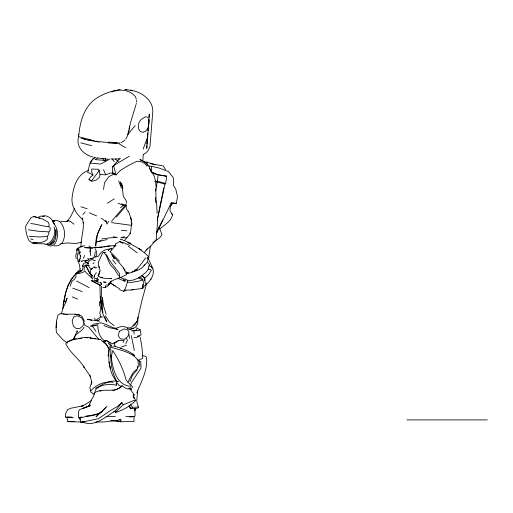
<?xml version="1.0" encoding="UTF-8"?>
<svg xmlns="http://www.w3.org/2000/svg" width="513" height="513" viewBox="0 0 513 513"><rect width="100%" height="100%" fill="white"/><g stroke="black" fill="none" stroke-linecap="round" stroke-linejoin="round"><path stroke-width="0.77" d="M101.568 286.216L101.542 296.552L102.799 305.902M155.003 181.519L165 184.058L165.699 183.487L166.667 176.446L154.791 173.913L151.553 171.996L151.611 166.308L149.482 166.148L147.257 165.013L146.962 162.076L143.993 161.909M47.158 236.095L47.151 236.525L39.148 236.955L29.055 236.275M144.685 280.585L144.717 278.2L143.602 276.481L141.594 275.827C137.471 278.578 132.501 281.425 127.186 280.156L125.364 278.918L124.024 279.098L119.426 277.084M146.814 145.628L146.763 148.546L148.95 120.177M121.498 203.789L126.23 205.559L126.172 208.355L127.66 210.952L128.757 211.722M98.034 279.341L97.733 280.771L96.277 281.47L98.034 279.341L97.65 281.804M56.456 321.292L56.231 327.499L56.456 321.292L57.918 315.2L60.912 313.366C67.787 315.444 75.584 312.346 81.913 316.335L83.965 320.144L84.177 321.58M77.425 259.847L77.495 255.448L76.463 250.004L76.963 249.183L78.027 248.914L77.963 250.947L76.963 249.183L77.784 248.516L78.649 248.754M157.754 219.609L156.189 239.751L151.604 245.195L146.263 250.055M138.01 316.957L137.734 323.594L135.804 326.813L133.835 328.179L129.385 329.776M138.459 407.579L136.727 401.32L137.638 390.508M56.385 322.959L56.09 328.698L56.462 332.636L63.272 340.1L67.613 343.017M84.196 247.465L90.269 247.599L90.307 246.785L88.999 245.855M62.913 308.428C63.984 295.603 67.594 282.182 76.738 272.666M142.813 160.967L143.281 154.342M127.673 280.451C127.038 284.189 125.685 288.043 123.845 291.358L119.882 289.794L119.311 288.639L110.141 282.996M169.983 210.92L170.329 206.373L172.439 203.347L170.938 203.199M165.699 183.487L157.523 181.198L158.042 174.465M78.758 136.317C75.34 146.712 83.741 154.836 93.161 157.081M67.062 416.877L72.064 417.172L70.454 417.627L66.523 417.435L65.452 416.947L65.767 413.106L67.78 409.56L70.897 408.233L83.343 405.725L81.375 406.251L85.844 404.173L91.68 400.416M147 143.294L147.321 139.395M147.507 137.061L147.821 133.162M148.013 130.828L148.328 126.935M148.52 124.595L149.366 114.13L148.764 117.464M91.724 383.044L91.833 381.736L89.897 387.648L90.923 392.137L93.744 393.965M118.638 381.409L117.054 381.743C111.468 372.342 110.244 360.767 110.911 350.052L109.506 346.717C119.33 350.187 131.11 351.36 137.933 360.062L138.337 364.788L137.272 368.885L133.309 372.335L129.526 378.799L127.974 382.717L126.378 380.204M90.006 251.921L90.359 248.234L85.966 247.811M49.043 225.637L49.158 224.399L48.113 222.155L42.496 218.916L33.82 216.55L31.043 217.647L26.054 225.387L25.65 226.996C25.849 231.664 26.785 235.839 28.747 240.142C32.216 245.156 39.738 243.245 44.99 243.925M129.096 406.508L130.392 408.707L135.509 408.515L134.951 408.675L134.727 410.913L135.509 408.515L137.644 408.072M146.968 144.102L147.75 136.484L143.127 149.129M124.717 290.05L130.828 290.069L142.133 288.434L142.55 284.503M108.083 355.996L108.352 353.726M141.594 275.827C144.929 273.16 149.245 270.466 148.725 265.587L151.226 266.657L152.547 267.78L153.098 269.113M137.24 320.259L137.426 318.874M157.196 181.948L155.625 191.054M103.543 189.477L104.543 182.705L108.846 176.664L114.579 173.792L115.976 174.939L120.523 170.303L129.077 165.154L136.965 161.223L141.691 161.755L145.666 164.211L146.859 166.225M127.634 281.451L127.557 281.977L130.462 282.509L138.112 281.336L142.986 279.88L143.569 285.305L142.133 288.434M78.867 134.938C80.054 120.408 84.921 104.832 98.284 97.13C109.186 90.897 125.666 85.414 135.368 96.566L136.285 99.041M165 184.058L157.247 220.34M150.418 246.003L148.61 258.296L147.18 258.148M173.054 203.36L176.312 203.443L177.485 196.607L175.792 189.175L173.593 185.68L173.426 177.953L168.559 171.592L159.267 168.097L151.611 166.308M76.193 253.512L75.725 256.179L76.225 258.623M149.386 265.926L149.597 264.708L147.776 262.585M64.061 301.58L64.343 300.015M64.625 298.444L65.613 292.955L67.953 285.44L71.262 279.463M95.347 251.71L94.514 255.961L93.533 257.802L92.013 258.251M100.029 174.516L99.503 177.267L96.284 180.005L92.917 181.14L91.224 181.057L88.935 179.447L90.698 176.838L92.975 175.17L91.724 172.124L91.763 169.04L98.611 169.303L100.029 174.516L105.781 174.83L110.494 172.984L114.579 173.792M163.743 187.905L157.305 219.564M95.29 157.363C89.57 160.486 89.076 166.981 87.755 172.644L89.999 173.202L92.975 175.17M125.826 138.818A10.638 9.388 -73.3 0 0 127.852 134.284L128.622 130.68M128.93 129.244L130.302 123.684M128.256 134.38L129.847 126.429M133.066 396.78L134.278 394.843L129.783 388.623L127.808 389.021L124.896 387.866L122.1 385.693C114.784 394.119 102.683 386.937 94.366 392.952L93.699 396.087L91.301 400.153L89.204 405.232M79.855 261.168L78.861 261.111L78.822 259.95L79.714 260.149L80.073 258.526M137.888 367.565L138.087 366.667L137.183 367.866M108.532 352.213L109.218 349.34L106.108 343.851L103.184 341.119L105.736 341.081L106.3 340.472L112.661 343.832L113.796 342.947L115.387 346.737M135.849 105.146L131.424 119.664M61.291 314.001L63.67 305.819M136.016 104.46L136.336 103.267M113.04 171.99L112.674 173.317L112.527 166.802L119.067 159.299L120.375 158.421M63.246 304.376L64.471 299.951M130.449 123.139L131.257 120.26M130.68 386.315C116.092 385.148 112.969 368.962 111.18 357.054L112.719 350.578C118.67 359.498 123.255 369.219 125.974 379.575M80.054 258.847L80.624 254.916L80.624 256.173M99.849 271.55L98.586 275.904L98.111 275.866L100.15 270.377L98.688 266.016L98.227 262.509L102.581 253.044L103.722 252.402L105.87 252.306M96.373 272.659L94.456 275.423L93.866 277.405L94.341 278.296L96.931 278.469M65.549 302.907L67.068 298.034L64.266 305.812M146.756 283.125L142.21 299.329L137.08 321.645L133.008 325.28M124.024 279.098L123.748 279.957L124.871 281.201L125.621 279.976M84.061 327.159C81.83 332.052 75.225 332.956 73.615 338.997M88.095 262.868L88.492 261.643L90.628 259.911L93.238 259.713L94.084 260.681L95.354 260.206M96.399 281.175L97.566 277.61M70.134 286.248L71.826 281.547L74.609 279.046L76.264 275.988M93.084 258.347L88.608 259.161L88.153 260.424L84.76 261.303L88.781 263.772M170.425 211.452L172.541 214.735C171.188 221.584 164.474 224.63 159.851 229.016L162.018 234.678L159.614 237.904L152.868 242.643M83.465 258.398L84.6 255.455M130.584 384.949L131.597 382.345L141.03 368.09L140.786 361.716L137.099 359.549M129.879 381.672L132.527 375.131L137.234 369.854M106.268 284.548L105.139 287.299L102.747 287.524M127.166 272.922L126.448 274.635L122.536 276.661L113.899 279.944L110.43 282.009M136.798 392.964C141.197 381.55 148.199 369.7 146.417 357.054L144.519 355.99L142.191 355.656M131.232 388.476L130.712 389.713L131.482 389.226M123.101 342.402L124.037 340.279M136.548 329.134L136.092 330.167L131.713 330.763L138.029 330.641L140.273 329.846L141.069 334.976L137.292 336.233M94.943 391.56L95.995 389.271C101.523 384.115 109.577 383.737 116.618 385.192L116.438 381.095C109.096 372.573 108.102 359.735 109.096 348.975L106.621 344.877L100.259 339.375L90.288 338.17M47.85 235.724L48.812 233.646L48.806 232.132L49.921 230.632L50.357 228.836L49.697 227.156L48.203 226.195M82.234 266.619L82.946 265.144M82.625 265.862L83.831 263.381L86.004 262.643L88.121 263.304M66.1 343.216L67.883 341.594L73.737 339.055L77.187 330.757L77.29 332.168M156.689 231.998L162.717 219.878M156.632 233.21L171.38 202.526L176.312 203.443M110.891 281.522L110.199 282.862L115.271 285.933M116.445 389.649L121.607 386.655L122.1 385.693M108.557 221.263L107.07 224.098L105.736 220.308M89.249 405.45L89.897 404.225L87.665 406.867M125.807 343.428L127.763 339.747M137.151 320.952L135.163 324.658L130.501 327.775L127.282 327.961C123.889 325.479 119.625 326.614 116.15 328.282C110.205 327.595 105.55 323.081 99.567 322.78M74.763 208.233L70.39 217.223L66.979 221.526M125.993 339.51L126.673 338.394M111.584 281.034L109.269 284.612L107.243 286.6L105.139 287.434M145.801 257.84C140.62 264.24 135.028 274.917 125.326 273.006M131.956 271.954C136.811 271.114 141.973 268.953 144.749 264.689M90.82 390.893C96.053 384.679 104.799 380.928 113.033 382.268M143.813 286.504C148.937 282.144 154.843 276.578 152.938 269.101M94.7 257.802L96.752 254.858L96.579 251.671L95.29 248.952M170.31 206.38L172.439 203.347M99.4 170.303L91.577 180.909L88.935 179.447M70.294 281.252C72.756 275.84 77.867 273.301 82.362 270.287L83.138 266.728L85.876 264.932L88.518 264.913M144.429 252.582L147.218 248.747M90.621 162.018L93.263 158.568L95.162 157.446M126.23 205.559L116.432 217.063M119.587 261.22L110.16 251.678L115.271 245.842L115.803 243.393L117.445 243.047L119.465 241.488L123.62 242.681L129.661 245.394M134.278 394.843L133.252 395.151L133.47 396.235L135.721 400.506C130.219 406.027 122.921 410.445 115.399 412.478L115.194 411.099L121.882 402.564L123.133 404.783L115.399 412.478M111.526 221.25L126.313 204.078M76.963 273.435L77.938 272.256L81.182 270.556L78.803 271.698L81.06 271.634M124.358 240.732L130.437 233.428L131.732 222.879L131.809 224.2M127.852 134.284L135.15 125.64M80.265 419.73L79.81 418.146C87.005 415.466 96.188 416.601 102.093 411.298L98.772 413.645L96.008 416.915L105.902 407.476M130.392 408.707L131.238 408.662L132.457 407.239L138.484 407.053M100.452 412.92L106.89 406.399M82.869 214.46L85.132 211.952M112.527 166.802L113.636 165.584L129.372 156.151M107.576 285.228L111.353 281.143M80.74 268.658L75.424 273.916M120.26 239.635L120.728 239.154L131.072 243.348M145.314 284.042L144.717 278.2L149.116 273.993L151.399 270.043L148.321 269.101M92.962 263.829L94.148 262.714M143.999 265.83L147.372 261.989L148.18 258.347L147.571 257.269M121.882 402.564L117.586 406.328L109.91 410.881L98.387 418.73L80.637 422.366L79.81 418.146M48.767 226.387L48.389 226.714C42.624 226.06 36.789 224.168 30.831 223.546M81.509 246.849L82.311 246.182L84.85 245.765M50.268 244.316L53.705 241.54M120.484 207.733L123.357 205.431L125.332 205.078M97.31 157.94L95.155 159.588L105.28 160.466L107.993 158.908M97.521 321.023L99.881 319.221M116.893 341.401L114.604 343.05L118.683 340.491M114.604 343.05L116.791 341.472M150.206 279.604L151.143 278.963M111.956 248.215L111.148 248.773L111.763 249.857M96.078 320.074L101.112 316.681M38.417 217.14L41.668 215.896L43.246 216.364L42.534 216.377L44.259 216.101L42.592 216.441L44.958 215.736C49.684 216.153 53.269 220.487 54.532 224.809M78.688 134.56L78.643 136.663M88.39 406.662L90.147 405.552L83.01 408.393L90.147 405.552M107.326 203.161L114.252 198.884M143.358 154.503C147.597 152.47 150.347 148.129 150.213 143.409L152.791 111.597C153.118 99.804 141.088 91.571 130.437 90.217M109.994 158.94L100.606 164.051L89.922 163.031M142.64 288.191L143.973 287.427M95.399 388.373C101.869 384.724 108.685 380.473 116.438 381.095M139.78 336.201L136.586 337.407L133.931 337.734M88.569 170.393C76.617 174.343 73.07 187.854 71.955 199.057C71.634 207.181 76.828 214.325 82.67 219.468M65.452 416.947L65.856 416.742M80.24 252.595L78.938 253.23L79.194 255.128M81.612 416.909L78.521 417.948L78.444 411.881L79.502 409.669L86.178 407.13M67.556 221.25L68.704 220.712L70.922 221.776L73.872 224.175M67.883 341.594L74.731 339.196L81.779 338.336M111.744 91.994L114.367 90.788L120.228 89.544M111.398 248.266L109.545 249.074L108.326 250.357L109.82 249.113C104.96 249.087 100.644 251.877 98.477 256.186L96.014 257M103.216 341.382L106.3 340.472L109.455 342.78L112.174 346.474L110.757 346.006L108.346 343.235M123.133 404.783L134.169 400.358L135.721 400.506M79.765 247.119L82.311 246.182M121.421 347.032L126.557 345.14M133.265 328.07L130.276 329.096L128.321 329.147L127.282 327.961M50.062 244.746L52.877 243.797C55.93 239.738 56.719 234.524 55.846 229.593L55.686 234.499L53.615 240.142L49.056 244.682L45.016 244.483M87.018 260.001L84.831 260.707L81.74 260.758M124.345 236.698L120.869 237.731L126.942 237.711M112.789 390.694L115.714 389.861M85.633 271.217L79.573 273.442L77.04 273.352M143.223 132.226C148.776 130.911 149.36 123.87 148.815 119.183M79.791 268.318L79.695 265.779L78.316 261.418L80.022 260.957M99.092 323.305L92.494 324.293M115.245 90.993L117.471 90.416M103.882 246.977L107.801 246.016L115.842 245.714M46.818 243.617L49.017 243.072C53.647 239.552 56.045 232.524 54.025 226.964M98.772 413.645L89.692 415.665L86.088 416.005M79.688 253.05L78.938 253.23L78.887 249.299M77.963 247.862L79.861 247.708M78.38 338.638L83.523 337.477L87.96 337.798M139.183 359.453L142.011 358.818L142.749 357.67L141.966 347.307L140.305 337.451M101.157 240.834L96.38 241.912L95.707 246.08C95.386 238.513 98.066 231.094 101.869 224.649L97.329 234.582L96.38 241.912L107.159 239.571M96.848 267.594L95.251 267.946L94.071 267.235M68.704 220.712L65.343 221.449L60.842 221.302M134.566 270.229L137.522 269.575M81.561 242.226L75.738 243.495L68.005 242.97L60.694 243.54M113.783 411.394L115.194 411.099C105.351 416.582 94.405 427.868 82.26 421.782M123.543 291.07L125.807 290.647M34.833 242.829L36.936 242.457L32.774 243.079C37.629 242.431 43.214 243.303 47.138 239.667L47.568 236.775M96.245 325.524L90.589 326.114L97.829 324.729C97.727 330.199 99.086 336.432 103.523 340.016M101.696 238.968L110.212 237.82L117.355 237.5L113.264 236.794M128.846 388.194L131.225 387.879M131.738 289.813L133.207 289.627M113.694 245.99L115.874 245.727M52.743 220.975L57.071 220.5L59.643 221.494C65.202 227.221 66.145 236.48 61.996 243.277L58.335 245.714L54.122 245.9M123.3 340.363L117.881 340.677M94.232 247.939L110.013 246.041M102.305 247.131L90.269 247.599M129.603 417.011L134.04 416.569L133.97 421.462L120.933 421.776L120.895 419.814L104.485 421.93L95.873 422.013M102.626 316.951L100.939 317.092L100.073 315.014M73.737 339.055L76.411 338.83M66.947 417.268L67.896 421.692L74.532 421.462M119.619 158.831L111.545 159.03M154.92 181.339L157.523 181.198M99.631 391.066L101.048 390.983M104.652 341.132L105.736 341.081M52.717 221.065L54.84 220.968L52.615 220.949M166.667 176.446L165.968 176.472L166.757 176.055L158.402 174.933M106.063 416.518L115.303 416.415M118.958 421.199L110.853 420.622L115.887 420.872L120.933 421.776M406.931 419.903L487.35 419.903M84.203 422.026L67.896 421.692M125.852 416.415L132.508 416.665L135.028 416.081L134.951 408.675M93.488 267.036L95.194 267.055M111.064 278.674L105.902 278.521L100.676 277.565L98.111 275.866M89.326 265.279L85.972 265.631L85.075 266.388L84.119 268.171L84.19 270.383M48.44 231.876L37.981 231.203L28.337 229.786M85.235 337.516L90.647 337.772M73.282 417.781L67.517 417.358M108.403 142.133L117.83 142.646M112.315 142.761L116.259 142.98M108.346 142.96L117.843 143.48M100.99 277.264L102.433 277.341M121.337 230.42L126.961 230.773M90.179 337.958L95.335 338.785M105.864 158.838L97.162 157.94M100.272 285.254L91.423 280.662L95.469 281.034L99.201 282.573M120.305 348.256C125.319 349.635 130.744 352.168 134.618 355.669L132.681 354.002L133.874 354.669M99.74 141.703L108.371 142.55M132.591 90.48L124.89 89.551L126.961 89.801M111.648 222.636L131.181 225.31M92.77 140.684L94.321 140.908M95.867 141.139L98.188 141.473M99.682 142.114L85.568 139.639M63.048 313.962L64.407 314.193M99.535 321.164L87.479 319.336L91.84 320.394M74.911 314.18L79.804 315.033M77.194 260.95L77.867 261.072M119.439 419.551L120.895 419.814M150.54 163.634L163.358 165.994L165.584 169.668M91.583 145.634L80.785 142.845M90.423 258.552L91.891 258.853M110.353 278.322L111.789 278.617M65.818 314.463L67.28 314.764M92.077 140.164L81.323 137.388M87.781 139.683L91.295 140.421M113.533 346.057L121.709 348.391M36.359 217.102L33.82 216.55M92.885 248.805L90.359 248.234L90.211 252.005L90.859 255.718M78.822 259.95L79.714 260.149M110.16 251.678L110.693 251.812M30.549 238.911L32.96 239.654M72.775 288.203L82.215 291.583M80.939 206.771L87.146 208.753M82.689 138.266L84.927 138.991M81.067 138.183L85.556 139.639M116.143 381.435L117.054 381.743M124.871 281.201L117.913 278.379M136.253 327.839L140.273 329.846M146.962 162.076L155.035 164.865M78.316 261.418L78.822 261.592M47.549 244.996L50.575 246.073L53.942 244.881C59.277 238.539 58.488 228.413 52.993 222.437M127.731 272.608L128.904 273.025M151.386 267.356L152.547 267.78L148.026 258.103M142.781 160.672L139.831 159.652L144.236 161.742L148.59 165.539L151.264 172.137M127.615 242.681C135.099 246.067 142.851 250.568 148.443 256.583M103.934 325.531L109.045 327.583L117.932 329.481L116.541 328.833M72.218 296.847L77.662 299.156M151.553 171.996L157.715 174.638M118.17 203.199L123.357 205.431M89.397 212.812L96.617 215.922M38.565 217.807L39.79 218.339M81.33 261.361L82.247 261.771M139.081 248.876L141.197 249.876L138.51 248.388M91.423 280.662L100.356 285.286M89.153 287.639L76.533 280.977M121.607 386.655L118.978 385.308L117.272 382.999M78.027 248.914L78.899 249.363M113.424 173.574L115.976 174.939L113.636 165.584M119.465 241.488L122.973 243.489M118.484 143.441L125.582 147.629M79.457 136.682L80.618 137.42M106.358 221.917L101.292 218.237M137.279 252.877L128.391 246.285M129.456 232.928L130.558 233.71M114.091 325.665L109.224 321.856L105.345 315.777M103.722 252.402C107.852 256.064 107.942 262.573 111.924 266.561C115.515 269.101 116.323 273.814 119.619 276.533L119.433 273.435C114.963 267.145 109.436 261.758 106.46 254.448M115.566 159.242L118.323 161.544M142.768 276.52L144.717 278.2M87.672 258.321L88.608 259.161M128.558 382.878L132.264 386.507L132.296 387.616M85.812 272.288L92.757 279.098L85.972 265.631L89.781 273.576M102.279 158.196L104.665 160.915M111.821 158.748L114.341 161.659M91.199 274.526L92.629 276.199L90.589 273.852L90.198 268.35L88.582 265.939M171.413 213.382L172.541 214.735M147.597 117.58L147.494 117.451A4.534 3.155 -76.8 0 0 145.121 116.99L141.255 119.388A7.073 4.925 -76.8 0 0 138.369 127.442A7.073 4.925 -76.8 0 0 142.877 132.142M99.003 339.625L88.864 327.262L84.709 325.171L84.388 323.017M112.629 259.873L115.791 263.951M138.491 360.222L139.574 361.729L139.844 366.269M118.689 180.871L121.395 188.124L120.279 182.051L121.94 184.366L123.267 196.03L126.422 201.192L126.711 202.981M125.101 270.248L122.312 266.362L112.713 255.538L114.207 258.667L111.475 254.23M130.482 404.475L132.457 407.239M126.243 271.89L127.006 272.98L125.204 271.473L123.377 268.043M129.032 405.482L131.238 408.662M92.391 325.838L95.867 331.334M94.655 279.72L95.38 280.893M149.591 168.405L154.112 175.869L155.651 181.64L156.087 187.014M100.407 314.456L99.772 313.36L100.875 308.512L99.657 305.152L99.368 302.234L100.837 300.394L100.51 299.066M129.783 388.623L130.334 389.604M158.959 227.285L159.851 229.016M120.279 182.051L122.254 185.975M103.485 169.688L105.781 174.83M94.507 318.022L95.687 320.663M131.694 220.898L128.667 211.786M104.588 316.688L106.864 322.042C99.605 310.84 100.24 297.059 99.958 284.266M110.468 355.272L111.18 357.054M106.133 314.206L103.523 305.844L102.35 297.194M65.741 343.691C69.883 352.713 79.182 358.799 84.279 367.488L83.337 366.096L90.243 376.209L89.967 375.721L91.461 380.691L91.545 384.288M79.772 250.883L80.195 252.351M122.46 186.7L122.876 188.143M116.169 383.346L116.618 385.192M108.936 361.973L110.481 368.674M131.283 335.566L134.329 350.424M133.252 395.151L133.848 398.184L133.47 396.235M155.362 197.588L156.779 205.835L157.1 213.241M82.413 217.948L83.279 223.04L83.26 222.251C83.972 230.696 80.727 238.795 80.945 247.202M109.032 282.984L109.269 284.612L109.192 283.253M94.366 392.952L94.552 394.26M130.789 217.326L131.783 224.777M129.032 334.502L129.52 338.298M98.996 266.221L99.163 267.542M94.456 275.423L94.642 276.975M136.554 100.259L136.663 102.068M133.887 331L134.06 334.085M105.229 158.228L105.364 161.165M156.035 202.629L155.862 188.566M125.05 139.773A10.638 9.388 -73.3 0 1 121.164 142.46M120.074 142.806A10.638 9.388 -73.3 0 1 118.958 143.005M83.536 321.337L83.164 325.678L79.97 328.403L76.341 328.621L73.417 326.23L72.173 320.958L73.609 316.848L77.168 315.745L81.657 317.816L83.536 321.337M119.279 331.404L118.214 335.694L120.363 338.83L124.165 339.311L127.859 336.605L129.013 332.482L127.66 329.84L124.005 328.916L119.279 331.404M91.724 268.812L91.301 269.46L92.654 267.972L91.724 268.812M139.363 277.482L138.446 277.982L142.986 279.88L141.543 277.905L139.363 277.482M105.96 282.246L104.832 282.592L103.498 281.881L105.96 282.246M101.651 284.555L100.702 282.381L101.651 284.555M102.85 312.404L100.24 296.963L102.85 312.404"/></g></svg>
